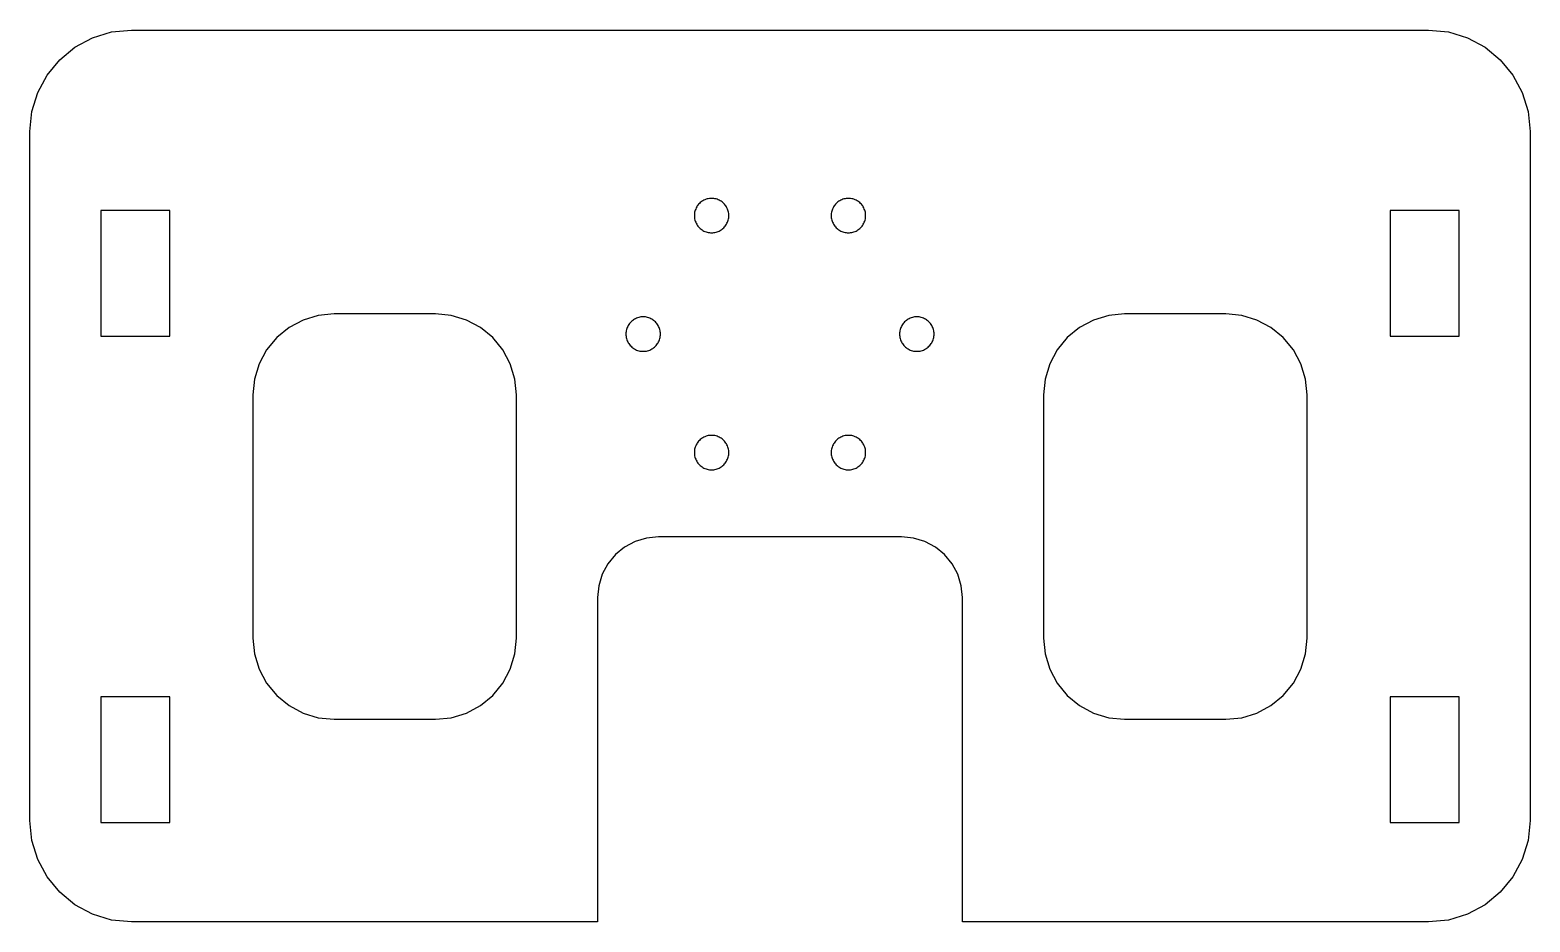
# Model space of a CAD drawing. Header units: metres. Extents: x -74 to 74, y -18 to 70.
import ezdxf

# ---------------------------------------------------------------- set-up
doc = ezdxf.new("R2010")
doc.units = ezdxf.units.M
doc.layers.add('CUT', color=7, linetype='Continuous')

msp = doc.modelspace()

# ---------------------------------------------------------------- linework, layer by layer
at = {"layer": 'CUT'}
for points in [[(14.3, 19.54), (13.17, 19.88), (12, 20), (-12, 20), (-13.17, 19.88), (-14.3, 19.54), (-15.33, 18.99), (-16.24, 18.24), (-16.99, 17.33), (-17.54, 16.3), (-17.88, 15.17), (-18, 14), (-18, -18), (-64, -18), (-65.95, -17.81), (-67.83, -17.24), (-69.56, -16.31), (-71.07, -15.07), (-72.31, -13.56), (-73.24, -11.83), (-73.81, -9.95), (-74, -8), (-74, 60), (-73.81, 61.95), (-73.24, 63.83), (-72.31, 65.56), (-71.07, 67.07), (-69.56, 68.31), (-67.83, 69.24), (-65.95, 69.81), (-64, 70), (64, 70), (65.95, 69.81), (67.83, 69.24), (69.56, 68.31), (71.07, 67.07), (72.31, 65.56), (73.24, 63.83), (73.81, 61.95), (74, 60), (74, -8), (73.81, -9.95), (73.24, -11.83), (72.31, -13.56), (71.07, -15.07), (69.56, -16.31), (67.83, -17.24), (65.95, -17.81), (64, -18), (18, -18), (18, 14), (17.88, 15.17), (17.54, 16.3), (16.99, 17.33), (16.24, 18.24), (15.33, 18.99)], [(-5.06, 51.47), (-5.05, 51.58), (-5.05, 51.69), (-5.05, 51.8), (-5.06, 51.91), (-5.08, 52.02), (-5.11, 52.13), (-5.14, 52.24), (-5.18, 52.34), (-5.23, 52.44), (-5.28, 52.54), (-5.34, 52.64), (-5.4, 52.73), (-5.47, 52.81), (-5.55, 52.89), (-5.63, 52.97), (-5.72, 53.04), (-5.81, 53.1), (-5.9, 53.16), (-6, 53.22), (-6.1, 53.26), (-6.2, 53.3), (-6.31, 53.33), (-6.42, 53.36), (-6.53, 53.38), (-6.64, 53.39), (-6.75, 53.39), (-6.86, 53.39), (-6.97, 53.38), (-7.08, 53.36), (-7.19, 53.33), (-7.3, 53.3), (-7.4, 53.26), (-7.5, 53.22), (-7.6, 53.16), (-7.69, 53.1), (-7.78, 53.04), (-7.87, 52.97), (-7.95, 52.89), (-8.03, 52.81), (-8.1, 52.73), (-8.16, 52.64), (-8.22, 52.54), (-8.27, 52.44), (-8.32, 52.34), (-8.36, 52.24), (-8.39, 52.13), (-8.42, 52.02), (-8.44, 51.91), (-8.45, 51.8), (-8.45, 51.69), (-8.45, 51.58), (-8.44, 51.47), (-8.42, 51.36), (-8.39, 51.25), (-8.36, 51.14), (-8.32, 51.04), (-8.27, 50.94), (-8.22, 50.84), (-8.16, 50.75), (-8.1, 50.66), (-8.03, 50.57), (-7.95, 50.49), (-7.87, 50.41), (-7.78, 50.34), (-7.69, 50.28), (-7.6, 50.22), (-7.5, 50.17), (-7.4, 50.12), (-7.3, 50.08), (-7.19, 50.05), (-7.08, 50.02), (-6.97, 50.01), (-6.86, 49.99), (-6.75, 49.99), (-6.64, 49.99), (-6.53, 50.01), (-6.42, 50.02), (-6.31, 50.05), (-6.2, 50.08), (-6.1, 50.12), (-6, 50.17), (-5.9, 50.22), (-5.81, 50.28), (-5.72, 50.34), (-5.63, 50.41), (-5.55, 50.49), (-5.47, 50.57), (-5.4, 50.66), (-5.34, 50.75), (-5.28, 50.84), (-5.23, 50.94), (-5.18, 51.04), (-5.14, 51.14), (-5.11, 51.25), (-5.08, 51.36)], [(8.44, 51.47), (8.45, 51.58), (8.45, 51.69), (8.45, 51.8), (8.44, 51.91), (8.42, 52.02), (8.39, 52.13), (8.36, 52.24), (8.32, 52.34), (8.27, 52.44), (8.22, 52.54), (8.16, 52.64), (8.1, 52.73), (8.03, 52.81), (7.95, 52.89), (7.87, 52.97), (7.78, 53.04), (7.69, 53.1), (7.6, 53.16), (7.5, 53.22), (7.4, 53.26), (7.3, 53.3), (7.19, 53.33), (7.08, 53.36), (6.97, 53.38), (6.86, 53.39), (6.75, 53.39), (6.64, 53.39), (6.53, 53.38), (6.42, 53.36), (6.31, 53.33), (6.2, 53.3), (6.1, 53.26), (6, 53.22), (5.9, 53.16), (5.81, 53.1), (5.72, 53.04), (5.63, 52.97), (5.55, 52.89), (5.47, 52.81), (5.4, 52.73), (5.34, 52.64), (5.28, 52.54), (5.23, 52.44), (5.18, 52.34), (5.14, 52.24), (5.11, 52.13), (5.08, 52.02), (5.06, 51.91), (5.05, 51.8), (5.05, 51.69), (5.05, 51.58), (5.06, 51.47), (5.08, 51.36), (5.11, 51.25), (5.14, 51.14), (5.18, 51.04), (5.23, 50.94), (5.28, 50.84), (5.34, 50.75), (5.4, 50.66), (5.47, 50.57), (5.55, 50.49), (5.63, 50.41), (5.72, 50.34), (5.81, 50.28), (5.9, 50.22), (6, 50.17), (6.1, 50.12), (6.2, 50.08), (6.31, 50.05), (6.42, 50.02), (6.53, 50.01), (6.64, 49.99), (6.75, 49.99), (6.86, 49.99), (6.97, 50.01), (7.08, 50.02), (7.19, 50.05), (7.3, 50.08), (7.4, 50.12), (7.5, 50.17), (7.6, 50.22), (7.69, 50.28), (7.78, 50.34), (7.87, 50.41), (7.95, 50.49), (8.03, 50.57), (8.1, 50.66), (8.16, 50.75), (8.22, 50.84), (8.27, 50.94), (8.32, 51.04), (8.36, 51.14), (8.39, 51.25), (8.42, 51.36)], [(-67, 39.8), (-60.2, 39.8), (-60.2, 52.2), (-67, 52.2)], [(60.2, 52.2), (60.2, 39.8), (67, 39.8), (67, 52.2)], [(-30.94, 2.61), (-29.56, 3.35), (-28.34, 4.34), (-27.35, 5.56), (-26.61, 6.94), (-26.15, 8.44), (-26, 10), (-26, 34), (-26.15, 35.56), (-26.61, 37.06), (-27.35, 38.44), (-28.34, 39.66), (-29.56, 40.65), (-30.94, 41.39), (-32.44, 41.85), (-34, 42), (-44, 42), (-45.56, 41.85), (-47.06, 41.39), (-48.44, 40.65), (-49.66, 39.66), (-50.65, 38.44), (-51.39, 37.06), (-51.85, 35.56), (-52, 34), (-52, 10), (-51.85, 8.44), (-51.39, 6.94), (-50.65, 5.56), (-49.66, 4.34), (-48.44, 3.35), (-47.06, 2.61), (-45.56, 2.15), (-44, 2), (-34, 2), (-32.44, 2.15)], [(-11.81, 39.78), (-11.8, 39.89), (-11.8, 40), (-11.8, 40.11), (-11.81, 40.22), (-11.83, 40.33), (-11.86, 40.44), (-11.89, 40.55), (-11.93, 40.65), (-11.98, 40.75), (-12.03, 40.85), (-12.09, 40.94), (-12.15, 41.03), (-12.22, 41.12), (-12.3, 41.2), (-12.38, 41.28), (-12.47, 41.35), (-12.56, 41.41), (-12.65, 41.47), (-12.75, 41.52), (-12.85, 41.57), (-12.95, 41.61), (-13.06, 41.64), (-13.17, 41.67), (-13.28, 41.69), (-13.39, 41.7), (-13.5, 41.7), (-13.61, 41.7), (-13.72, 41.69), (-13.83, 41.67), (-13.94, 41.64), (-14.05, 41.61), (-14.15, 41.57), (-14.25, 41.52), (-14.35, 41.47), (-14.44, 41.41), (-14.53, 41.35), (-14.62, 41.28), (-14.7, 41.2), (-14.78, 41.12), (-14.85, 41.03), (-14.91, 40.94), (-14.97, 40.85), (-15.02, 40.75), (-15.07, 40.65), (-15.11, 40.55), (-15.14, 40.44), (-15.17, 40.33), (-15.19, 40.22), (-15.2, 40.11), (-15.2, 40), (-15.2, 39.89), (-15.19, 39.78), (-15.17, 39.67), (-15.14, 39.56), (-15.11, 39.45), (-15.07, 39.35), (-15.02, 39.25), (-14.97, 39.15), (-14.91, 39.06), (-14.85, 38.97), (-14.78, 38.88), (-14.7, 38.8), (-14.62, 38.72), (-14.53, 38.65), (-14.44, 38.59), (-14.35, 38.53), (-14.25, 38.48), (-14.15, 38.43), (-14.05, 38.39), (-13.94, 38.36), (-13.83, 38.33), (-13.72, 38.31), (-13.61, 38.3), (-13.5, 38.3), (-13.39, 38.3), (-13.28, 38.31), (-13.17, 38.33), (-13.06, 38.36), (-12.95, 38.39), (-12.85, 38.43), (-12.75, 38.48), (-12.65, 38.53), (-12.56, 38.59), (-12.47, 38.65), (-12.38, 38.72), (-12.3, 38.8), (-12.22, 38.88), (-12.15, 38.97), (-12.09, 39.06), (-12.03, 39.15), (-11.98, 39.25), (-11.93, 39.35), (-11.89, 39.45), (-11.86, 39.56), (-11.83, 39.67)], [(15.2, 39.89), (15.2, 40), (15.2, 40.11), (15.19, 40.22), (15.17, 40.33), (15.14, 40.44), (15.11, 40.55), (15.07, 40.65), (15.02, 40.75), (14.97, 40.85), (14.91, 40.94), (14.85, 41.03), (14.78, 41.12), (14.7, 41.2), (14.62, 41.28), (14.53, 41.35), (14.44, 41.41), (14.35, 41.47), (14.25, 41.52), (14.15, 41.57), (14.05, 41.61), (13.94, 41.64), (13.83, 41.67), (13.72, 41.69), (13.61, 41.7), (13.5, 41.7), (13.39, 41.7), (13.28, 41.69), (13.17, 41.67), (13.06, 41.64), (12.95, 41.61), (12.85, 41.57), (12.75, 41.52), (12.65, 41.47), (12.56, 41.41), (12.47, 41.35), (12.38, 41.28), (12.3, 41.2), (12.22, 41.12), (12.15, 41.03), (12.09, 40.94), (12.03, 40.85), (11.98, 40.75), (11.93, 40.65), (11.89, 40.55), (11.86, 40.44), (11.83, 40.33), (11.81, 40.22), (11.8, 40.11), (11.8, 40), (11.8, 39.89), (11.81, 39.78), (11.83, 39.67), (11.86, 39.56), (11.89, 39.45), (11.93, 39.35), (11.98, 39.25), (12.03, 39.15), (12.09, 39.06), (12.15, 38.97), (12.22, 38.88), (12.3, 38.8), (12.38, 38.72), (12.47, 38.65), (12.56, 38.59), (12.65, 38.53), (12.75, 38.48), (12.85, 38.43), (12.95, 38.39), (13.06, 38.36), (13.17, 38.33), (13.28, 38.31), (13.39, 38.3), (13.5, 38.3), (13.61, 38.3), (13.72, 38.31), (13.83, 38.33), (13.94, 38.36), (14.05, 38.39), (14.15, 38.43), (14.25, 38.48), (14.35, 38.53), (14.44, 38.59), (14.53, 38.65), (14.62, 38.72), (14.7, 38.8), (14.78, 38.88), (14.85, 38.97), (14.91, 39.06), (14.97, 39.15), (15.02, 39.25), (15.07, 39.35), (15.11, 39.45), (15.14, 39.56), (15.17, 39.67), (15.19, 39.78)], [(50.65, 5.56), (51.39, 6.94), (51.85, 8.44), (52, 10), (52, 34), (51.85, 35.56), (51.39, 37.06), (50.65, 38.44), (49.66, 39.66), (48.44, 40.65), (47.06, 41.39), (45.56, 41.85), (44, 42), (34, 42), (32.44, 41.85), (30.94, 41.39), (29.56, 40.65), (28.34, 39.66), (27.35, 38.44), (26.61, 37.06), (26.15, 35.56), (26, 34), (26, 10), (26.15, 8.44), (26.61, 6.94), (27.35, 5.56), (28.34, 4.34), (29.56, 3.35), (30.94, 2.61), (32.44, 2.15), (34, 2), (44, 2), (45.56, 2.15), (47.06, 2.61), (48.44, 3.35), (49.66, 4.34)], [(-5.06, 28.09), (-5.05, 28.2), (-5.05, 28.31), (-5.05, 28.42), (-5.06, 28.53), (-5.08, 28.64), (-5.11, 28.75), (-5.14, 28.86), (-5.18, 28.96), (-5.23, 29.06), (-5.28, 29.16), (-5.34, 29.25), (-5.4, 29.34), (-5.47, 29.43), (-5.55, 29.51), (-5.63, 29.59), (-5.72, 29.66), (-5.81, 29.72), (-5.9, 29.78), (-6, 29.83), (-6.1, 29.88), (-6.2, 29.92), (-6.31, 29.95), (-6.42, 29.98), (-6.53, 29.99), (-6.64, 30.01), (-6.75, 30.01), (-6.86, 30.01), (-6.97, 29.99), (-7.08, 29.98), (-7.19, 29.95), (-7.3, 29.92), (-7.4, 29.88), (-7.5, 29.83), (-7.6, 29.78), (-7.69, 29.72), (-7.78, 29.66), (-7.87, 29.59), (-7.95, 29.51), (-8.03, 29.43), (-8.1, 29.34), (-8.16, 29.25), (-8.22, 29.16), (-8.27, 29.06), (-8.32, 28.96), (-8.36, 28.86), (-8.39, 28.75), (-8.42, 28.64), (-8.44, 28.53), (-8.45, 28.42), (-8.45, 28.31), (-8.45, 28.2), (-8.44, 28.09), (-8.42, 27.98), (-8.39, 27.87), (-8.36, 27.76), (-8.32, 27.66), (-8.27, 27.56), (-8.22, 27.46), (-8.16, 27.36), (-8.1, 27.27), (-8.03, 27.19), (-7.95, 27.11), (-7.87, 27.03), (-7.78, 26.96), (-7.69, 26.9), (-7.6, 26.84), (-7.5, 26.78), (-7.4, 26.74), (-7.3, 26.7), (-7.19, 26.67), (-7.08, 26.64), (-6.97, 26.62), (-6.86, 26.61), (-6.75, 26.61), (-6.64, 26.61), (-6.53, 26.62), (-6.42, 26.64), (-6.31, 26.67), (-6.2, 26.7), (-6.1, 26.74), (-6, 26.78), (-5.9, 26.84), (-5.81, 26.9), (-5.72, 26.96), (-5.63, 27.03), (-5.55, 27.11), (-5.47, 27.19), (-5.4, 27.27), (-5.34, 27.36), (-5.28, 27.46), (-5.23, 27.56), (-5.18, 27.66), (-5.14, 27.76), (-5.11, 27.87), (-5.08, 27.98)], [(8.45, 28.2), (8.45, 28.31), (8.45, 28.42), (8.44, 28.53), (8.42, 28.64), (8.39, 28.75), (8.36, 28.86), (8.32, 28.96), (8.27, 29.06), (8.22, 29.16), (8.16, 29.25), (8.1, 29.34), (8.03, 29.43), (7.95, 29.51), (7.87, 29.59), (7.78, 29.66), (7.69, 29.72), (7.6, 29.78), (7.5, 29.83), (7.4, 29.88), (7.3, 29.92), (7.19, 29.95), (7.08, 29.98), (6.97, 29.99), (6.86, 30.01), (6.75, 30.01), (6.64, 30.01), (6.53, 29.99), (6.42, 29.98), (6.31, 29.95), (6.2, 29.92), (6.1, 29.88), (6, 29.83), (5.9, 29.78), (5.81, 29.72), (5.72, 29.66), (5.63, 29.59), (5.55, 29.51), (5.47, 29.43), (5.4, 29.34), (5.34, 29.25), (5.28, 29.16), (5.23, 29.06), (5.18, 28.96), (5.14, 28.86), (5.11, 28.75), (5.08, 28.64), (5.06, 28.53), (5.05, 28.42), (5.05, 28.31), (5.05, 28.2), (5.06, 28.09), (5.08, 27.98), (5.11, 27.87), (5.14, 27.76), (5.18, 27.66), (5.23, 27.56), (5.28, 27.46), (5.34, 27.36), (5.4, 27.27), (5.47, 27.19), (5.55, 27.11), (5.63, 27.03), (5.72, 26.96), (5.81, 26.9), (5.9, 26.84), (6, 26.78), (6.1, 26.74), (6.2, 26.7), (6.31, 26.67), (6.42, 26.64), (6.53, 26.62), (6.64, 26.61), (6.75, 26.61), (6.86, 26.61), (6.97, 26.62), (7.08, 26.64), (7.19, 26.67), (7.3, 26.7), (7.4, 26.74), (7.5, 26.78), (7.6, 26.84), (7.69, 26.9), (7.78, 26.96), (7.87, 27.03), (7.95, 27.11), (8.03, 27.19), (8.1, 27.27), (8.16, 27.36), (8.22, 27.46), (8.27, 27.56), (8.32, 27.66), (8.36, 27.76), (8.39, 27.87), (8.42, 27.98), (8.44, 28.09)], [(-60.2, -8.2), (-60.2, 4.2), (-67, 4.2), (-67, -8.2)], [(60.2, -8.2), (67, -8.2), (67, 4.2), (60.2, 4.2)]]:
    msp.add_lwpolyline(points, close=True, dxfattribs=at)

doc.saveas('drawing.dxf')
